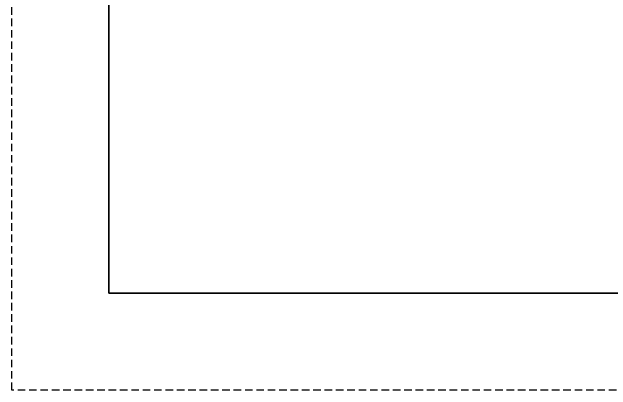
# Model space of a CAD drawing. Header units: inches. Extents: x 164842 to 166038, y -53074 to -52229.
# Drawn here: x 164842 to 164921.1, y -53074.5 to -53024.6 of the extents above; entities that cross this region are included whole.
import ezdxf

# ---------------------------------------------------------------- set-up
doc = ezdxf.new("R2010")
doc.units = ezdxf.units.IN
doc.header["$LTSCALE"] = 2
doc.header["$MEASUREMENT"] = 0
doc.linetypes.add('DASHED', pattern=[0.75, 0.5, -0.25])
doc.layers.add('A', color=7, linetype='CONTINUOUS')

msp = doc.modelspace()

# ---------------------------------------------------------------- linework, layer by layer
at = {"layer": 'A', "linetype": 'DASHED'}
for p, q in [((164842.016, -53074.46), (164842.016, -52228.685)), ((166037.767, -53074.46), (164842.016, -53074.46))]:
    msp.add_line(p, q, dxfattribs=at)
at = {"layer": 'A'}
for p, q in [((164854.788, -53061.688), (164854.788, -52241.457)), ((166024.995, -53061.688), (164854.788, -53061.688))]:
    msp.add_line(p, q, dxfattribs=at)
msp.add_lwpolyline([(164854.788, -53061.688), (165067.553, -53061.688), (165067.553, -52793.857), (164854.788, -52793.857)], close=True, dxfattribs=at)

doc.saveas('drawing.dxf')
